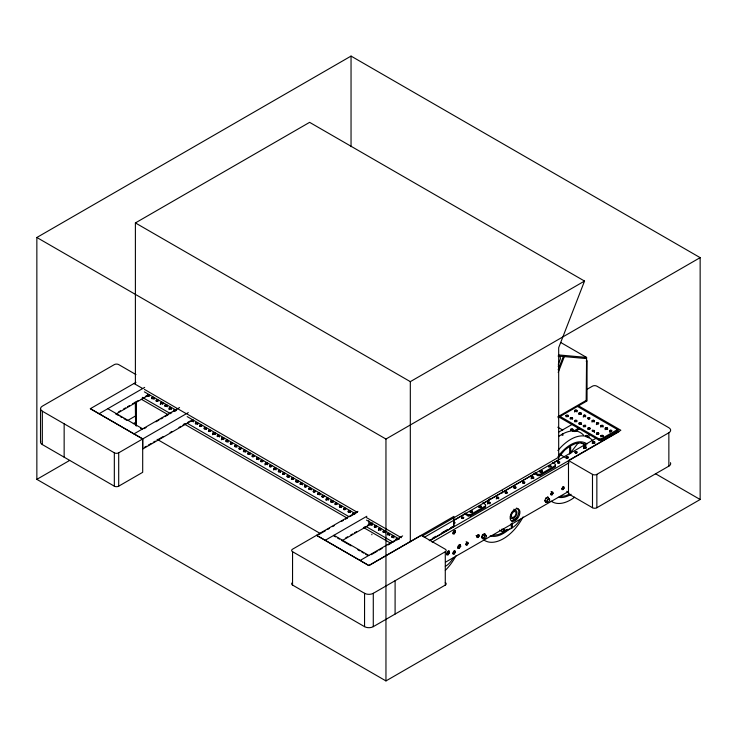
<?xml version="1.0" encoding="UTF-8"?>
<svg xmlns="http://www.w3.org/2000/svg" width="737" height="737" viewBox="0 0 737 737"><rect width="100%" height="100%" fill="white"/><g stroke="black" fill="none" stroke-linecap="round" stroke-linejoin="round"><path stroke-width="1.11" d="M40.517 442.043L40.526 408.694M135.949 382.356L90.338 408.694L142.702 438.93L142.692 472.316L118.694 486.171A3.086 1.778 0 0 1 114.327 486.171L42.322 444.568L42.341 411.209A6.172 3.565 0 0 1 42.341 406.17L114.336 364.603A3.086 1.778 0 0 1 118.703 364.603L135.986 374.58M64.147 457.161L64.156 423.812L42.341 411.209M114.327 486.171L114.336 452.813L64.156 423.812M118.694 486.171L118.703 452.813L188.294 412.6M292.543 585.058L292.561 551.709A3.086 1.787 0 0 1 292.561 549.185L316.56 535.32L368.924 565.574L421.288 535.348L445.295 549.222A3.086 1.778 0 0 1 445.295 551.737L445.277 585.095L373.281 626.662A6.172 3.565 0 0 1 364.548 626.662L292.543 585.058A3.086 1.787 0 0 1 292.055 582.912M364.548 626.662L364.566 593.303L292.561 551.709M373.281 626.662L373.291 593.313L445.295 551.737M395.096 614.059L395.106 580.701M472.242 511.036L472.242 512.289L470.252 512.482L470.132 511.46L472.242 511.036L472.638 511.718L471.92 512.187L470.132 511.46M542.063 470.722L542.063 471.984L540.074 472.168L539.954 471.155L542.063 470.722L542.46 471.413L541.741 471.873L539.954 471.155M136.465 402.42L136.391 424.696M588.927 438.045L588.946 433.485M448.013 554.823L446.917 554.196L448.354 552.538L448.428 550.898L449.248 551.138L449.524 552.805L448.013 554.823L446.576 554.823L446.502 553.275L447.737 551.368L449.248 551.138M454.158 533.864L453.071 533.229L454.278 531.838L454.342 530.456L455.199 530.751L455.429 532.16L454.158 533.864L452.951 533.864L452.887 532.556L453.928 530.953L455.199 530.751M454.158 554.021L452.951 554.021L452.887 552.713L453.928 551.11L455.199 550.908L455.429 552.317L454.158 554.021L453.071 553.386L454.278 551.995L454.342 550.613M459.179 548.374L458.092 547.748L459.529 546.089L459.602 544.45L460.413 544.689L460.689 546.357L459.179 548.374L457.741 548.374L457.668 546.826L458.902 544.919L460.413 544.689M467.028 545.021L465.931 544.385L466.982 542.1L467.884 542.45L468.078 543.611L467.028 545.021L466.024 545.021L465.977 543.934L466.834 542.616L467.884 542.45M478.083 537.513L476.986 536.886L478.037 534.592L478.939 534.951L479.133 536.112L478.083 537.513L477.079 537.513L477.032 536.435L477.889 535.117L478.939 534.951M551.976 494.859L550.88 494.223L551.93 491.938L552.833 492.288L553.026 493.449L551.976 494.859L550.972 494.859L550.926 493.772L551.783 492.454L552.833 492.288M563.031 489.589L561.935 488.963L562.985 486.669L563.888 487.028L564.081 488.189L563.031 489.589L562.027 489.589L561.981 488.511L562.838 487.185L563.888 487.028M586.21 436.977L586.284 435.337L587.094 435.576L587.371 437.244M326.242 499.133L326.132 500.285L326.528 498.332L327.716 498.101L328.527 498.525L328.407 499.244L326.242 499.133L326.528 498.332M378.606 529.369L378.496 530.511L378.892 528.567L380.08 528.337L380.891 528.761L380.78 529.479L378.606 529.369L378.892 528.567M487.701 503.012L487.59 504.034L488.124 503.371L490.096 503.776L489.985 502.404L488.953 501.989L487.811 502.293L487.701 503.012L489.7 503.205L489.985 502.404M496.323 498.995L496.545 497.254L498.709 497.364L498.424 498.166L496.434 497.972M531.34 477.816L531.23 478.838L531.755 478.184L533.735 478.58L533.625 477.207L532.593 476.793L531.451 477.097L531.34 477.816L533.339 478.009L533.625 477.207M574.584 412.047L574.805 410.306L575.947 410.002L576.979 410.417L577.089 411.79L575.118 411.393L574.805 410.306M579.061 413.549L581.06 413.733L581.346 412.941L580.314 412.517L579.171 412.821L578.95 414.562L579.475 413.908L581.456 414.305M583.428 416.064L585.418 416.258L585.703 415.456L584.681 415.042L583.538 415.346L583.317 417.087L583.842 416.433L585.814 416.829M583.704 447.589L583.593 448.603L584.128 447.949L586.099 448.345L585.989 446.972L584.957 446.558L583.824 446.862L583.704 447.589L585.703 447.774L585.989 446.972M592.437 442.55L592.327 443.563L592.852 442.909L594.823 443.305L594.713 441.933L593.69 441.518L592.548 441.822L592.437 442.55L594.427 442.734L594.713 441.933M596.408 424.641L596.629 422.9L598.794 423.02L598.508 423.812L596.519 423.628M605.132 429.68L605.353 427.939L606.496 427.635L607.528 428.05L607.638 429.422L605.657 429.026L605.353 427.939M153.969 397.75L153.858 398.468L151.693 398.358L151.979 397.556L153.167 397.326L153.969 397.75L154.079 399.242L153.167 397.326M162.702 402.789L162.582 403.507L160.417 403.397L160.703 402.595L161.891 402.365L162.702 402.789L162.813 404.281L161.891 402.365M167.059 405.304L166.949 406.023L164.784 405.912L165.07 405.12L166.258 404.889L167.059 405.304L167.17 406.806M175.673 411.062L175.793 410.343L174.982 409.929L173.794 410.159L173.508 410.951L174.54 411.375M193.241 420.422L193.352 421.923L192.44 420.007L193.241 420.422L193.131 421.14L191.989 421.453L190.966 421.03L191.251 420.228M197.608 422.937L197.498 423.664L195.323 423.554L195.609 422.752L196.807 422.522L197.608 422.937L197.719 424.438M206.332 427.976L206.222 428.704L204.057 428.593L204.342 427.792L205.531 427.561L206.332 427.976L206.443 429.478L205.531 427.561M215.066 433.015L214.955 433.743L212.781 433.632L213.067 432.831L214.255 432.601L215.066 433.015L215.176 434.517L214.255 432.601M219.423 435.539L219.313 436.258L217.148 436.147L217.433 435.346L218.622 435.116L219.423 435.539L219.543 437.041M245.614 450.657L245.495 451.376L244.362 451.68L243.33 451.265L243.615 450.464L244.804 450.233L245.614 450.657L245.725 452.159L244.804 450.233M249.972 453.172L249.861 453.9L248.719 454.204L247.696 453.78L247.982 452.988L249.17 452.758L249.972 453.172L250.083 454.674M258.705 458.211L258.586 458.939L257.453 459.243L256.421 458.819L256.706 458.027L257.895 457.797L258.705 458.211L258.816 459.713L257.895 457.797M267.43 463.251L267.319 463.978L266.177 464.282L265.145 463.859L265.431 463.066L266.628 462.836L267.43 463.251L267.54 464.752L266.628 462.836M280.521 470.805L280.41 471.533L279.268 471.837L278.236 471.422L278.522 470.621L279.719 470.39L280.521 470.805L280.631 472.306L279.719 470.39M297.978 480.883L297.868 481.611L296.725 481.915L295.694 481.501L295.979 480.699L297.168 480.469L297.978 480.883L298.089 482.385L297.168 480.469M302.336 483.408L302.225 484.126L301.092 484.43L300.06 484.016L300.346 483.214L301.534 482.993L302.336 483.408L302.456 484.909M311.069 488.447L310.959 489.165L309.816 489.469L308.785 489.055L309.07 488.253L310.259 488.032L311.069 488.447L311.18 489.948L310.259 488.032M319.794 493.486L319.683 494.205L318.541 494.509L317.518 494.094L317.804 493.293L318.992 493.071L319.794 493.486L319.904 494.988L318.992 493.071M332.884 501.04L332.774 501.768L331.632 502.072L330.609 501.657L330.895 500.856L332.083 500.626L332.884 501.04L332.995 502.542L332.083 500.626M350.342 511.119L350.232 511.847L349.089 512.151L348.057 511.727L348.343 510.934L349.541 510.704L350.342 511.119L350.453 512.62L349.541 510.704M354.589 514.362L354.709 513.643L353.898 513.219L352.71 513.449L352.424 514.251L353.456 514.666M372.157 523.721L372.047 524.44L370.904 524.744L369.882 524.329L370.167 523.528L370.167 524.79L372.268 525.214L372.157 523.721L371.356 523.298L371.549 524.624M385.248 531.276L385.138 531.994L384.005 532.307L382.973 531.884L383.258 531.091L384.447 530.861L385.248 531.276L385.368 532.777L384.447 530.861M461.629 517.411L461.519 518.129L462.329 518.544L463.518 518.323L463.803 517.521L462.772 517.107L461.629 517.411L461.942 518.489L463.186 518.424L462.772 517.107M505.269 492.215L505.158 492.933L505.96 493.357L507.157 493.127L507.443 492.325L506.411 491.911L505.269 492.215L505.573 493.293L506.826 493.228L506.411 491.911M514.002 487.175L513.882 487.894L514.693 488.318L515.882 488.087L516.167 487.286L515.135 486.871L514.002 487.175L514.306 488.262L515.559 488.198L515.135 486.871M522.726 482.136L522.616 482.855L523.417 483.279L524.606 483.048L524.891 482.247L523.869 481.832L522.726 482.136L523.03 483.223L524.283 483.159L523.869 481.832M557.633 461.979L557.522 462.707L558.333 463.122L559.521 462.891L559.807 462.09L558.775 461.675L557.633 461.979L557.946 463.066L559.19 463.002L558.775 461.675M566.366 456.94L566.256 457.668L567.057 458.082L568.245 457.852L568.531 457.051L566.366 456.94L566.145 458.681M572.898 429.339L572.787 430.058L571.645 430.371L570.613 429.947L570.899 429.155L572.087 428.925L572.898 429.339L573.008 430.841L572.087 428.925M575.09 451.901L574.98 452.629L575.781 453.043L576.979 452.813L577.264 452.011L576.233 451.597L575.09 451.901L575.394 452.988L576.647 452.923L576.233 451.597M587.905 417.861L587.785 418.588L588.596 419.003L589.784 418.773L590.07 417.98L589.038 417.557L587.905 417.861L588.209 418.948L589.462 418.883L589.038 417.557M592.262 420.385L592.152 421.103L592.953 421.527L594.151 421.297L594.437 420.495L592.262 420.385L592.041 422.126M600.996 425.424L600.876 426.143L601.687 426.566L602.875 426.336L603.161 425.535L600.996 425.424L600.766 427.165M609.72 430.463L609.61 431.182L610.411 431.606L611.599 431.375L611.885 430.574L610.862 430.159L609.72 430.463L610.024 431.541L611.277 431.477L610.862 430.159M609.886 432.472L610.006 431.744L611.139 431.44M156.336 400.08L156.051 400.873L157.082 401.297L158.225 400.992L158.335 400.265L156.336 400.08L156.336 401.333L157.727 401.177L157.525 399.85M169.427 407.635L169.142 408.436L171.316 408.547L171.426 407.828L170.625 407.404L169.427 407.635L169.031 409.579M199.976 425.267L199.69 426.069L200.722 426.483L201.864 426.179L201.975 425.461L199.976 425.267L199.976 426.53L201.358 426.364L201.164 425.046M208.7 430.307L208.424 431.108L209.446 431.523L210.589 431.219L210.699 430.5L208.7 430.307L208.7 431.569M221.8 437.87L221.515 438.672L223.68 438.782L223.79 438.054L222.989 437.64L221.8 437.87L221.395 439.814M226.158 440.385L225.872 441.187L226.904 441.601L228.046 441.297L228.157 440.579L226.158 440.385L226.158 441.647L228.267 442.08M230.524 442.909L230.239 443.711L231.271 444.125L232.404 443.821L232.514 443.094L230.524 442.909L230.524 444.171M234.891 445.424L234.606 446.226L235.628 446.64L236.77 446.336L236.881 445.618L234.891 445.424L234.891 446.686L236.992 447.119M239.249 447.949L238.963 448.741L239.995 449.165L241.137 448.861L241.248 448.133L239.249 447.949L239.249 449.202L240.64 449.045L240.437 447.718M252.34 455.503L252.054 456.304L253.086 456.719L254.228 456.415L254.339 455.696L252.34 455.503L252.34 456.765L253.731 456.599L253.537 455.273M261.073 460.542L260.787 461.344L261.81 461.758L262.952 461.454L263.063 460.736L261.073 460.542L261.073 461.804M269.797 465.581L269.512 466.383L270.543 466.797L271.677 466.493L271.796 465.775L269.797 465.581L269.797 466.843L271.179 466.678L270.986 465.351M274.164 468.106L273.878 468.898L276.043 469.008L276.154 468.29L275.352 467.875L274.164 468.106L273.768 470.049M282.888 473.145L282.603 473.937L283.634 474.361L284.777 474.048L284.887 473.329L282.888 473.145L282.888 474.398M287.255 475.66L286.969 476.461L287.992 476.876L289.134 476.572L289.245 475.844L287.255 475.66L287.255 476.922L289.355 477.346M291.612 478.184L291.336 478.976L292.359 479.4L293.501 479.087L293.612 478.368L291.612 478.184L291.612 479.437L293.004 479.271L292.81 477.954M304.713 485.738L304.427 486.54L305.45 486.954L306.592 486.65L306.703 485.923L304.713 485.738L304.713 487L306.095 486.835L305.901 485.508M313.437 490.778L313.151 491.579L314.183 491.994L315.316 491.69L315.427 490.962L313.437 490.778L313.437 492.04L314.819 491.874L314.625 490.547M322.161 495.817L321.876 496.618L322.907 497.033L324.05 496.729L324.16 496.001L322.161 495.817L322.161 497.079L323.552 496.913L323.35 495.586M335.252 503.371L334.967 504.172L335.998 504.587L337.141 504.283L337.251 503.564L335.252 503.371L335.252 504.633M339.619 505.895L339.333 506.697L340.365 507.111L341.498 506.807L341.618 506.079L339.619 505.895L339.619 507.157L341.728 507.581M343.986 508.41L343.7 509.212L344.723 509.626L345.865 509.322L345.975 508.604L343.986 508.41L343.986 509.672L345.367 509.507L345.174 508.18M374.525 526.052L374.249 526.844L375.271 527.268L376.414 526.955L376.524 526.236L374.525 526.052L374.525 527.305L375.916 527.139L375.723 525.822M387.625 533.606L387.34 534.408L388.362 534.822L389.505 534.518L389.615 533.791L387.625 533.606L387.625 534.869M391.983 536.131L391.697 536.923L392.729 537.347L393.871 537.033L393.982 536.315L391.983 536.131L391.983 537.384L394.092 537.817M398.339 538.83L396.349 538.646L396.064 539.447L397.096 539.862M576.979 410.417L576.693 411.218L574.694 411.025M607.528 428.05L607.242 428.851L605.243 428.667M481.482 537.337L482.505 534.721L484.541 533.542L486.411 536.37L485.619 538.268L482.505 538.784L481.482 537.337L483.822 537.623L484.301 538.784M135.396 384.17L135.396 222.924L309.614 122.342L584.533 281.064L558.683 347.689L558.683 459.75L424.254 537.365M558.287 364.299L560.203 359.38A2.312 1.824 -84.9 0 0 559.383 356.321M558.149 369.808L563.473 356.109L564.349 356.607L558.204 372.425M560.682 342.465L586.597 357.436L586.164 401.435M544.763 500.81L545.776 498.184L547.812 497.014L549.682 499.843L548.89 501.74L545.776 502.256L544.763 500.81L547.103 501.086L547.573 502.256M483.822 537.623L484.67 535.937L485.858 535.274M547.103 501.086L547.941 499.4L549.129 498.737M160.307 404.539L160.703 402.595M212.671 434.775L213.067 432.831M265.034 465.01L265.431 463.066M488.299 500.699L489.506 498.885M558.572 457.327L564.717 450.114L569.563 446.438L569.729 454.103M515.872 519.447L517.079 517.687M570.318 453.052L578.517 442.522M478.866 506.42L480.975 505.997L481.372 506.678L480.644 507.148L478.866 506.42L478.976 507.443L480.975 507.249L480.975 505.997M548.687 466.116L549.406 465.517L551.193 466.374L549.212 466.77L548.687 466.116L548.798 467.129M507.6 529.295L504.394 531.727L504.348 529.534M445.332 566.403L447.368 565.003A18.517 10.687 -60 0 0 453.366 557.891M565.859 415.567L567.831 415.171L568.365 415.825L567.637 416.423L565.859 415.567L565.97 416.718L568.135 416.608L567.831 415.171M570.226 418.091L572.198 417.686L572.723 418.349L572.004 418.938L570.226 418.091L570.337 419.233M574.584 420.606L576.564 420.21L577.089 420.864L576.371 421.463L574.584 420.606L574.694 421.757L576.868 421.647M578.95 423.13L580.922 422.725L581.456 423.388L580.728 423.978L578.95 423.13L579.061 424.272L581.226 424.162L580.922 422.725M583.317 425.645L585.289 425.249L585.814 425.903L585.095 426.502L583.317 425.645L583.428 426.797L585.593 426.686L585.289 425.249M588.402 427.7L587.675 428.169L588.071 428.851L589.462 429.017L590.18 428.427L589.655 427.764L588.402 427.7L588.817 428.897L589.959 429.201L589.655 427.764M592.76 430.224L592.041 430.684L592.437 431.375L594.547 430.942L592.76 430.224L594.437 432.444M597.127 432.739L596.408 433.209L596.804 433.89L598.186 434.056L598.905 433.467L598.38 432.803L597.127 432.739L597.541 433.936L598.684 434.24L598.38 432.803M600.766 435.724L602.746 435.327L603.271 435.982L602.553 436.58L600.766 435.724L600.876 436.875L601.908 436.451L601.493 435.263M432.131 542.119L569.084 462.762M36.85 237.489L351.042 56.086L700.15 257.646L700.15 499.511L385.958 680.914L36.85 479.354L36.85 237.489L385.958 439.04L700.15 257.646M99.071 413.733L144.682 387.395M118.583 411.909L120.564 410.767M123.53 409.053L125.511 407.911M127.492 406.769L129.463 405.626M132.439 403.913L134.41 402.77M136.391 401.628L138.372 400.486M145.3 396.488L148.266 394.774M115.884 414.102L149.528 394.673M127.87 420.376L135.774 415.806M36.85 479.354L69.665 460.413M133.296 423.674L136.281 421.951M133.977 433.89L179.57 407.57M144.12 428.658L146.092 427.524M155.968 421.822L158.925 420.108M160.896 418.975L162.877 417.833M164.848 416.691L167.806 414.986M169.786 413.844L171.758 412.702M173.729 411.568L176.696 409.855M144.406 447.396L146.377 446.253M148.358 445.111L151.315 443.407M153.287 442.264L155.267 441.122M157.239 439.98L163.163 436.562M170.072 432.573L172.043 431.44M178.953 427.442L180.924 426.308M182.905 425.166L185.862 423.453M187.834 422.319L189.814 421.177M193.048 419.943L142.702 449.008L142.702 438.93L90.338 408.694M135.396 222.924L410.316 381.646L584.533 281.064M586.164 361.121L587.039 360.623L587.039 400.928L558.038 417.676M357.915 511.349L316.459 535.283L368.822 565.519L453.918 516.388L453.918 526.467L429.238 540.709M318.706 534.611L325.616 530.622M327.587 529.488L329.559 528.346M332.525 526.633L334.497 525.499M341.406 521.51L343.378 520.368M345.358 519.226L347.33 518.093M350.287 516.379L352.268 515.237M354.239 514.094L356.211 512.961M325.183 540.322L366.842 516.269M586.726 389.486L592.484 386.16A3.086 1.778 0 0 1 596.85 386.16L668.855 427.727A6.172 3.565 0 0 1 668.855 432.766L668.864 466.125L596.859 507.729A3.086 1.787 0 0 1 592.493 507.729L568.494 493.864L568.485 460.505L620.849 430.251L578.361 405.728M345.644 537.955L347.615 536.822M350.572 535.108L352.553 533.966M354.525 532.833L356.496 531.69M363.405 527.701L365.386 526.559M367.358 525.426L370.315 523.712M342.042 540.663L372.729 522.948M558.038 416.663L586.164 400.431M572.898 431.504L578.831 428.077M574.878 431.624L579.826 428.768M360.098 560.479L402.642 535.91M371.255 554.666L377.187 551.239M379.168 550.097L382.135 548.383M388.077 544.956L391.043 543.243M393.024 542.1L395.004 540.958M396.976 539.816L398.957 538.673M422.264 535.992L558.683 457.235M453.67 520.497L465.627 513.588M483.564 503.233L535.384 473.32M553.321 462.965L596.178 438.22M465.204 512.989L468.115 514.675L470.298 514.675L485.572 505.858M535.025 472.675L537.936 474.361L540.12 474.361L555.394 465.544M464.227 513.68L468.115 515.937L470.298 515.937L485.572 507.12L485.572 504.596L482.661 502.91M534.049 473.366L537.936 475.623L540.12 475.623L555.394 466.807L555.394 464.292L552.483 462.596M432.868 537.992L435.834 536.278M441.776 532.851L447.709 529.415M450.675 527.701L452.656 526.559M512.298 520.635L517.282 517.761M545.776 502.256L547.13 501.473M568.485 460.505L592.484 474.37A3.086 1.787 0 0 0 596.85 474.37L668.855 432.766M430.04 540.497L618.859 431.781L617.035 430.675M445.903 561.962L568.439 491.515M558.572 432.195L572.428 424.254M559.254 415.963L599.006 438.92L601.189 438.92L617.523 429.56M558.259 416.645L599.006 440.173L601.189 440.173L617.468 430.933M569.637 493.974L565.73 495.752L560.682 496.425M503.279 529.111L503.353 532.363L498.47 534.583L493.422 535.255M587.785 429.312L588.817 428.897M596.519 434.351L597.541 433.936M540.184 472.058L542.349 472.168M479.087 507.332L481.252 507.443M470.363 512.372L472.528 512.482M148.8 394.811L147.612 395.041L147.326 395.833L149.491 395.953L149.602 395.225L148.8 394.811L148.994 396.137L147.612 396.294M579.632 424.116L581.622 424.3M563.363 433.964L562.174 434.194L561.889 434.987L562.921 435.41M453.596 523.583L454.784 523.353L455.07 522.561L454.047 522.137L454.462 523.463M585.583 435.807L587.094 435.576M153.36 398.653L151.979 398.818L151.979 397.556M160.703 403.858L162.085 403.692M169.427 408.897L171.537 409.321M191.251 421.49L192.633 421.324M205.724 428.888L204.342 429.054L204.342 427.792M213.067 434.093L214.449 433.927M221.8 439.132L223.901 439.556M244.997 451.56L243.615 451.726L243.615 450.464M258.088 459.123L256.706 459.28L256.706 458.027M265.431 464.319L266.822 464.163M572.29 430.242L570.899 430.408L570.899 429.155M274.164 469.358L276.264 469.791M279.913 471.717L278.522 471.883L278.522 470.621M297.361 481.795L295.979 481.961L295.979 480.699M310.452 489.35L309.07 489.515L309.07 488.253M319.185 494.389L317.804 494.555L317.804 493.293M326.528 499.594L328.638 500.027M332.276 501.952L330.895 502.118L330.895 500.856M349.734 512.031L348.343 512.187L348.343 510.934M378.892 529.829L381.001 530.253M384.64 532.178L383.258 532.344L383.258 531.091M592.566 421.463L594.547 421.868M601.3 426.502L603.271 426.907M566.67 458.027L567.923 457.963L567.508 456.636M498.82 498.737L496.849 498.332L496.545 497.254M558.48 354.921L586.597 357.436M558.047 356.045L586.164 358.56L585.289 358.053M459.529 546.089L460.689 546.357M448.354 552.538L449.524 552.805M584.865 444.089L580.489 442.937L575.44 443.61L570.613 445.811L570.779 453.393M454.278 531.838L455.429 532.16M454.278 551.995L455.429 552.317M562.939 487.811L564.081 488.189M551.884 493.071L553.026 493.449M477.991 535.735L479.133 536.112M466.936 543.233L468.078 543.611M388.814 534.74L389.615 535.154M545.776 498.184L547.941 499.4M482.505 534.721L484.67 535.937M577.734 406.584L618.583 430.178M655.396 473.67L700.15 499.511M557.789 427.202L562.764 430.076M581.134 442.771L585.989 445.572M583.649 444.632L585.583 445.756M559.503 454.149L565.021 457.327M566.735 491.293L568.669 492.417M499.474 530.124L503.353 532.363M133.977 383.498L142.702 388.537M144.36 389.348L186.341 413.733M187.189 414.074L357.528 512.418M366.492 517.595L401.352 537.715M144.36 391.863L176.235 410.269M187.189 416.598L354.534 513.21M366.492 520.11L399.362 539.088M142.305 397.344L170.155 413.42M187.069 423.185L349.2 516.794M366.114 526.559L392.968 542.063M141.237 399.196L168.091 414.701M184.01 423.886L347.136 518.065M364.05 527.83L390.905 543.335M333.916 535.283L368.822 555.44M333.64 535.753L335.584 536.877M337.518 537.992L339.462 539.115M341.397 540.23L351.098 545.831M357.887 549.747L359.822 550.871M361.766 551.995L363.7 553.109M365.644 554.233L367.579 555.348M107.795 408.694L142.702 428.851M116.253 414.203L118.187 415.327M120.131 416.442L122.066 417.566M124.009 418.68L126.921 420.366M140.491 428.197L142.434 429.321M157.156 439.335L320.355 533.56M389.726 535.292L388.814 533.376M551.073 491.607L551.783 492.454M466.125 541.759L466.834 542.616M547.812 497.014L549.682 499.843M484.541 533.542L486.411 536.37M584.036 425.185L584.45 426.373M579.669 422.66L580.093 423.858M575.311 420.145L575.726 421.334M570.945 417.621L571.359 418.819M566.578 415.106L567.002 416.304M606.496 427.635L606.91 428.962M602.129 425.12L602.553 426.437M597.771 422.596L598.186 423.922L596.933 423.987L596.629 422.9M593.405 420.081L593.819 421.398M593.69 441.518L594.105 442.845M584.681 415.042L585.095 416.368M580.314 412.517L580.728 413.844M575.947 410.002L576.371 411.329M584.957 446.558L585.381 447.884M532.593 476.793L533.008 478.12M497.687 496.95L498.101 498.267M488.953 501.989L489.377 503.307M592.548 441.822L592.852 442.909M583.538 415.346L583.842 416.433M579.171 412.821L579.475 413.908M583.824 446.862L584.128 447.949M531.451 477.097L531.755 478.184M487.811 502.293L488.124 503.371M135.599 425.185L135.313 401.757M602.746 435.327L603.05 436.765M594.013 430.288L594.317 431.725M572.198 417.686L572.502 419.123M549.406 465.517L549.599 466.714L550.788 466.945L550.788 465.683M540.682 470.556L540.875 471.754M479.584 505.831L479.778 507.028M470.86 510.87L471.054 512.068M393.171 535.9L393.365 537.218M380.08 528.337L380.274 529.663M340.807 505.665L341.001 506.992M336.45 503.141L336.643 504.467M327.716 498.101L327.91 499.428M301.534 482.993L301.728 484.31L300.346 484.476L300.346 483.214M288.443 475.429L288.637 476.756M284.077 472.914L284.27 474.232M275.352 467.875L275.546 469.193M262.261 460.312L262.455 461.638M249.17 452.758L249.364 454.084L247.982 454.241L247.982 452.988M236.08 445.194L236.273 446.521M231.713 442.679L231.906 444.006M227.346 440.155L227.54 441.481M222.989 437.64L223.182 438.966M218.622 435.116L218.815 436.442L217.433 436.608L217.433 435.346M209.898 430.086L210.091 431.403M196.807 422.522L197 423.849L195.609 424.015L195.609 422.752M170.625 407.404L170.818 408.731M166.258 404.889L166.451 406.207L165.07 406.373L165.07 405.12M482.33 536.25L482.385 537.337M512.27 522.754L512.381 527.692M511.229 523.436L511.34 528.411M502.422 490.75L502.468 492.933M596.85 474.37L596.859 507.729M592.484 474.37L592.493 507.729M601.189 438.92L601.189 440.173M599.006 438.92L599.006 440.173M540.12 474.361L540.12 475.623M537.936 474.361L537.936 475.623M470.298 514.675L470.298 515.937M468.115 514.675L468.115 515.937M453.642 519.696L453.642 525.988M410.316 381.646L410.316 541.75M396.349 538.646L396.349 539.908M385.958 439.04L385.958 680.914M371.853 534.178L371.853 534.767M368.822 520.727L368.822 525.205M352.71 513.449L352.71 514.712M351.042 56.086L351.042 146.645M173.794 410.159L173.794 411.412M136.262 402.052L136.262 426.133M559.107 367.348A2.312 1.824 -84.9 0 1 558.195 366.068M670.458 462.679A6.172 3.565 0 0 1 668.864 466.125M373.291 593.313A6.172 3.565 0 0 1 364.566 593.303M445.277 582.571A3.086 1.778 0 0 1 445.277 585.095M118.703 452.813A3.086 1.778 0 0 1 114.336 452.813M42.322 444.568A6.172 3.565 0 0 1 40.728 441.122M511.377 513.164A4.625 2.672 -60 0 1 516.766 511.432A4.625 2.672 -60 0 1 513.403 518.424A4.625 2.672 -60 0 1 510.861 514.242M513.827 509.23A4.625 2.672 -60 0 1 514.675 510.437M520.414 519.18A18.517 10.687 -60 0 1 514.426 526.292L511.017 528.632A18.517 10.687 -60 0 1 501.915 529.065M523.077 516.959A37.025 21.382 -60 0 1 483.85 539.963M509.442 528.899A30.539 17.633 -60 0 1 490.16 535.882M478.11 536.481A37.025 21.382 -60 0 1 476.065 535.532M460.432 544.947A37.025 21.382 -60 0 1 459.805 546.909M456.028 555.67A37.025 21.382 -60 0 1 445.323 570.374M557.918 450.537A37.025 21.382 -60 0 1 592.926 441.012M574.667 497.189A37.025 21.382 -60 0 1 551.11 501.132M571.138 494.297A30.539 17.633 -60 0 1 558.342 497.291M557.983 456.719A30.539 17.633 -60 0 1 587.021 444.015M558.747 436.424A37.025 21.382 -60 0 1 583.575 435.217M516.388 508.097A6.946 4.007 -60 0 1 518.185 514.804A6.946 4.007 -60 0 1 511.478 520.755M514.297 516.766A3.317 1.916 -60 0 0 515.347 511.625A3.317 1.916 -60 0 0 511.423 515.108A3.317 1.916 -60 0 0 514.297 516.766M515.025 520.718A6.946 4.007 -60 0 0 519.281 509.764A6.946 4.007 -60 0 0 510.778 514.675A6.946 4.007 -60 0 0 515.025 520.718"/></g></svg>
